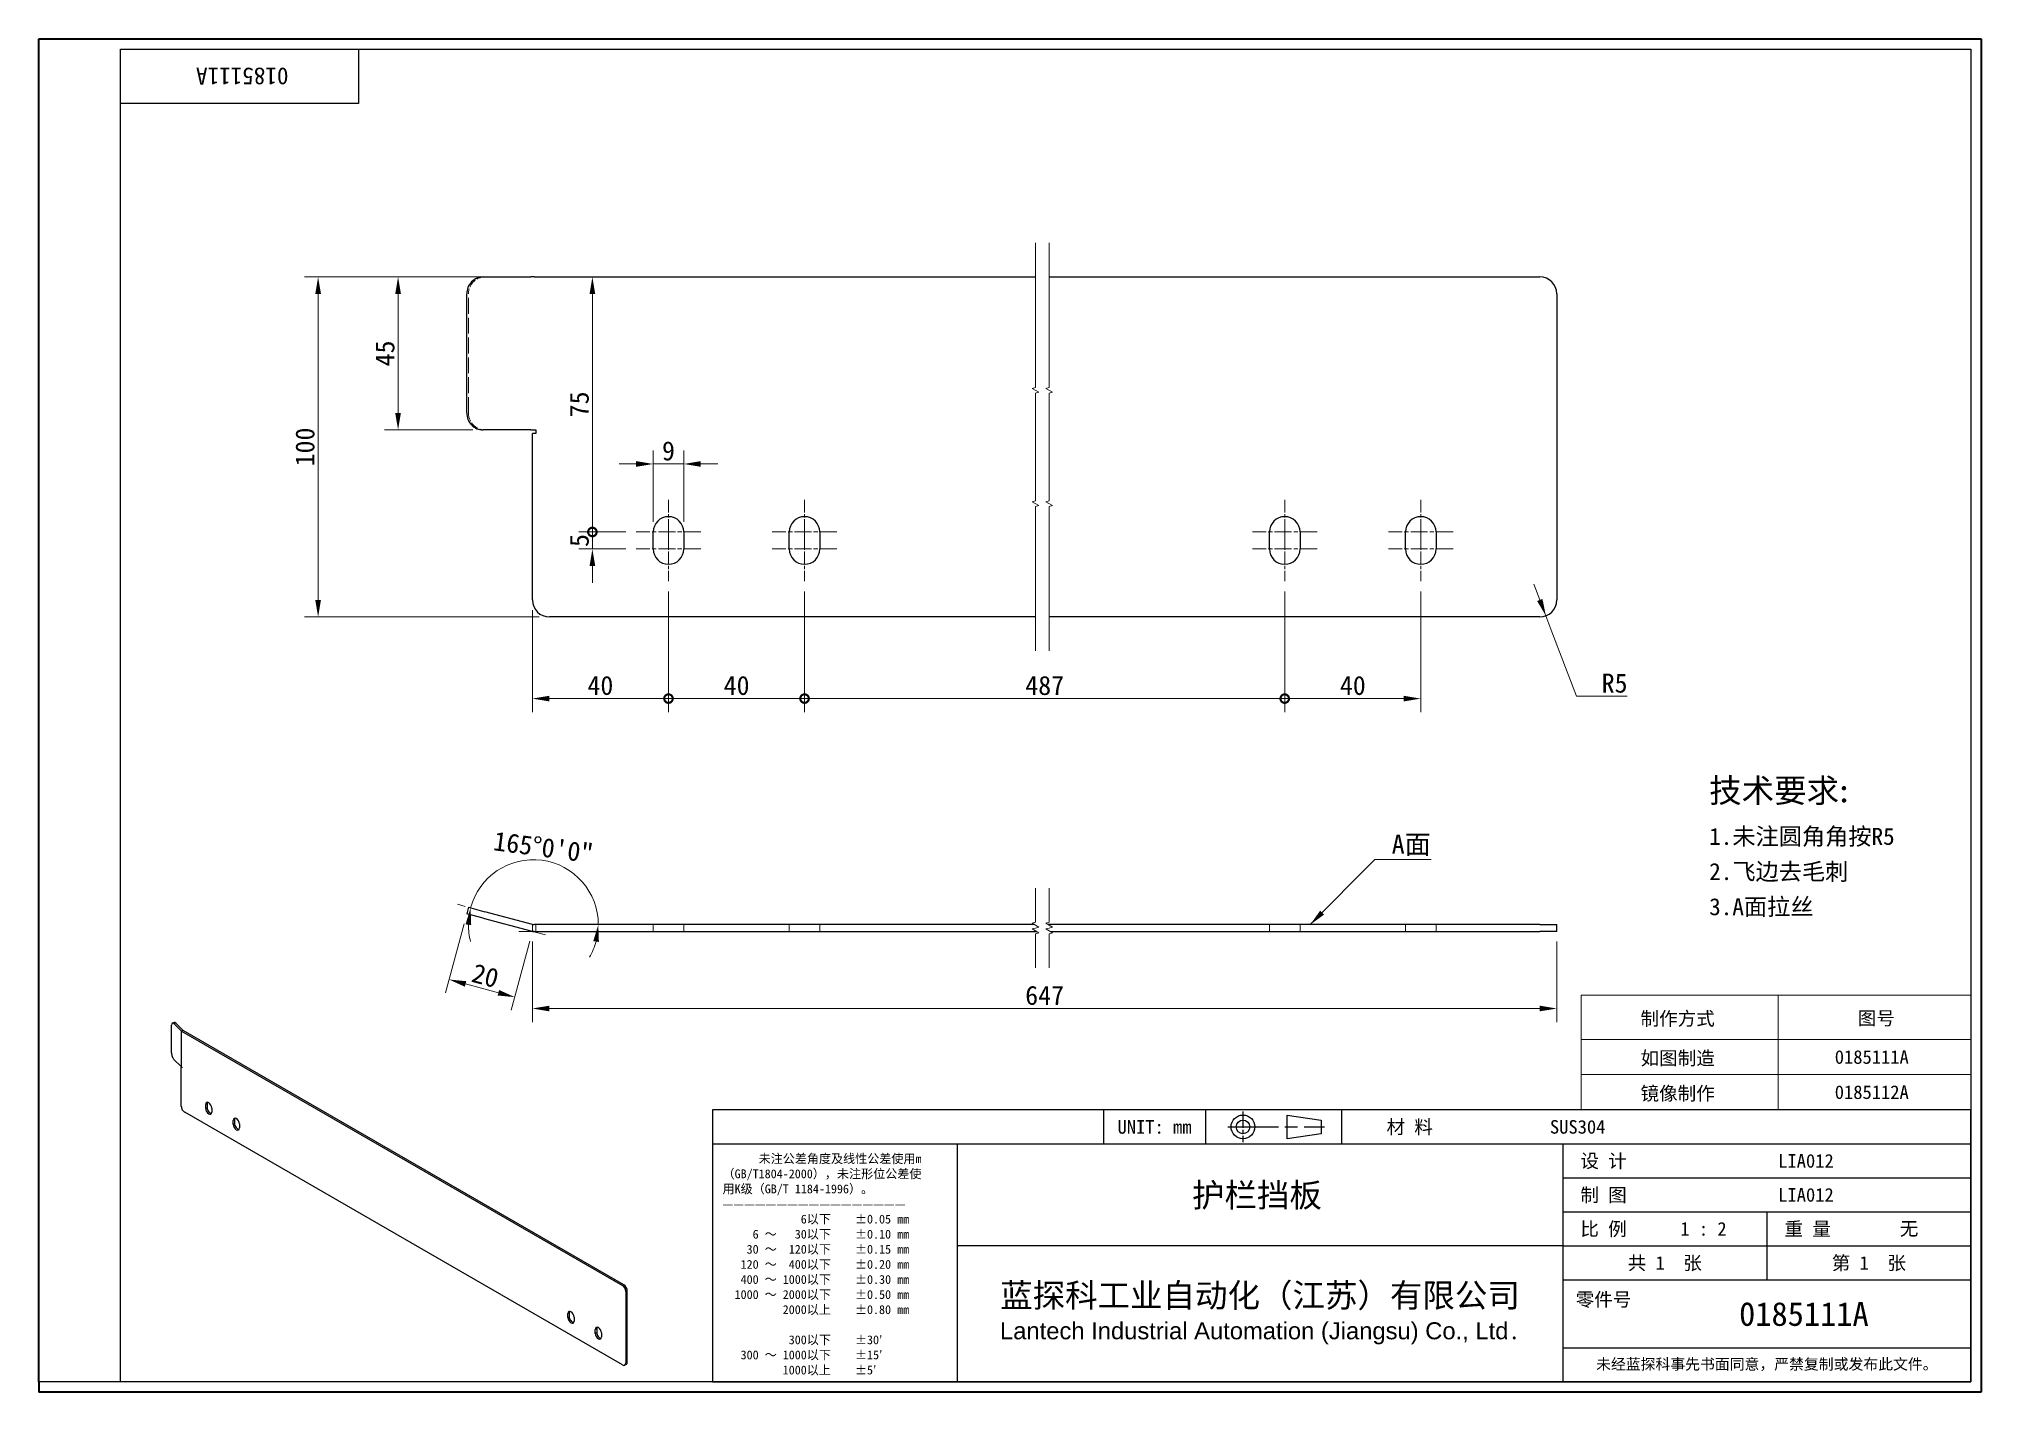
# Model space of a CAD drawing. Header units: millimetres. Extents: x 12 to 583, y 11 to 409.
import ezdxf
from ezdxf.enums import TextEntityAlignment as Align

# ---------------------------------------------------------------- set-up
doc = ezdxf.new("R2010")
doc.units = ezdxf.units.MM
doc.header["$LTSCALE"] = 2
doc.linetypes.add('CHAIN', pattern=[0.3543, 0.2362, -0.0295, 0.0591, -0.0295])
doc.linetypes.add('DASHED', pattern=[0.2067, 0.1654, -0.0413])
for name, color, linetype, lineweight in [('1', 7, 'Continuous', 18), ('可见 (ISO)', 7, 'Continuous', 25), ('可见窄的 (ISO)', 7, 'Continuous', 18), ('图框 (ISO)', 7, 'Continuous', 35), ('标题 (ISO)', 7, 'Continuous', 25)]:
    doc.layers.add(name, color=color, linetype=linetype, lineweight=lineweight)
for name, color, linetype, lineweight, true_color in [('中心标记 (ISO)', 1, 'CHAIN', 18, 0xff0000), ('尺寸 (ISO)', 7, 'Continuous', 18, 0x008000), ('折线 (ISO)', 7, 'Continuous', 18, 0x008000), ('符号 (ISO)', 7, 'Continuous', 18, 0x008000), ('隐藏 (ISO)', 5, 'DASHED', 18, 0x0000ff)]:
    doc.layers.add(name, color=color, linetype=linetype, lineweight=lineweight, true_color=true_color)
doc.styles.add('文本样式164', font='SimSun.ttf')
doc.styles.add('文本样式165', font='SimSun.ttf')
doc.styles.add('文本样式74', font='SimSun.ttf')
doc.styles.add('最新国标', font='simfang.ttf')
doc.styles.add('注释文本 (ISO)', font='simfang.ttf')
doc.dimstyles.new('默认 (GB)', dxfattribs={"dimscale": 2, "dimtxt": 2.8, "dimasz": 2.5, "dimexe": 2, "dimexo": 1.5, "dimgap": 0.5, "dimtad": 1, "dimtoh": 1, "dimdsep": 46, "dimtxsty": '最新国标', "dimcen": 0.09, "dimdle": 10, "dimclrd": 256, "dimclre": 256, "dimclrt": 256, "dimaunit": 1, "dimadec": 3, "dimazin": 2, "dimtfac": 0.535714, "dimtdec": 3, "dimtmove": 0, "dimatfit": 3, "dimfxl": 0, "dimtolj": 1, "dimlwd": -1, "dimlwe": -1, "dimarcsym": 0})
doc.dimstyles.new('默认 (GB)$7', dxfattribs={"dimscale": 2, "dimtxt": 2.8, "dimasz": 2.5, "dimexe": 2, "dimexo": 1.5, "dimgap": 0.5, "dimtad": 1, "dimtoh": 1, "dimdsep": 46, "dimtxsty": '最新国标', "dimcen": 0.09, "dimdle": 10, "dimclrd": 256, "dimclre": 256, "dimclrt": 256, "dimaunit": 1, "dimadec": 3, "dimazin": 2, "dimtfac": 0.535714, "dimtdec": 3, "dimtmove": 0, "dimatfit": 3, "dimfxl": 0, "dimtolj": 1, "dimlwd": -1, "dimlwe": -1, "dimarcsym": 0})

# ---------------------------------------------------------------- blocks, each defined once
blk = doc.blocks.new('图框 最新国标')
at = {"layer": '图框 (ISO)'}
for p, q in [((6, 7), (6, 204.5)), ((6, 204.5), (291.5, 204.5)), ((291.5, 204.5), (291.5, 5.5)), ((6, 7), (6, 5.5)), ((6, 7), (6, 5.5)), ((291.5, 5.5), (6, 5.5))]:
    blk.add_line(p, q, dxfattribs=at)
at = {"layer": '图框 (ISO)', "color": 7, "linetype": 'Continuous', "lineweight": 25}
for p, q in [((18, 203), (290, 203)), ((18, 7), (18, 203)), ((18, 203), (290, 203)), ((53, 203), (53, 195)), ((290, 203), (290, 7)), ((290, 203), (290, 7)), ((53, 195), (18, 195)), ((290, 7), (6, 7)), ((290, 7), (18, 7))]:
    blk.add_line(p, q, dxfattribs=at)
at = {"layer": '图框 (ISO)', "style": '文本样式74'}
blk.add_attdef('零件代号_001', (42.7, 200.25), '', height=2.5, rotation=180, dxfattribs=at)
blk = doc.blocks.new('标题栏 最新国标')
at = {"layer": '标题 (ISO)'}
for p, q in [((381.98, -183.84), (196.98, -183.84)), ((196.98, -183.84), (196.98, -223.84)), ((254.48, -183.84), (254.48, -188.84)), ((269.48, -183.84), (269.48, -188.84)), ((281.48, -188.09), (281.48, -184.59)), ((281.48, -184.59), (286.48, -185.34)), ((286.48, -185.34), (286.48, -187.34)), ((289.48, -183.84), (289.48, -188.84)), ((381.98, -223.84), (381.98, -183.84)), ((383.48, -183.84), (383.48, -225.34)), ((286.48, -187.34), (281.48, -188.09)), ((196.98, -188.84), (381.98, -188.84)), ((232.98, -188.84), (232.98, -223.84)), ((321.98, -188.84), (321.98, -223.84)), ((321.98, -193.84), (381.98, -193.84)), ((321.98, -198.84), (381.98, -198.84)), ((351.98, -198.84), (351.98, -208.84)), ((321.98, -203.84), (232.98, -203.84)), ((321.98, -203.84), (381.98, -203.84)), ((321.98, -208.84), (381.98, -208.84)), ((321.98, -218.84), (381.98, -218.84)), ((196.98, -223.84), (381.98, -223.84)), ((383.48, -225.34), (196.98, -225.34))]:
    blk.add_line(p, q, dxfattribs=at)
at = {"layer": '标题 (ISO)', "linetype": 'CHAIN', "ltscale": 5.000333}
blk.add_line((274.98, -184.09), (274.98, -188.59), dxfattribs=at)
at = {"layer": '标题 (ISO)', "linetype": 'CHAIN', "ltscale": 15.834605}
blk.add_line((272.73, -186.34), (286.98, -186.34), dxfattribs=at)
at = {"layer": '标题 (ISO)'}
for radius in [1.75, 1]:
    blk.add_circle((274.98, -186.34), radius, dxfattribs=at)
at = {"layer": '1', "style": '文本样式164'}
for s, p in [('UNIT: mm', (261.98, -186.34)), ('材 料', (299.48, -186.34)), ('设 计', (327.98, -191.34)), ('制 图', (327.98, -196.34)), ('比 例', (327.98, -201.34)), ('重 量', (357.98, -201.34)), ('共 1  张', (336.98, -206.34)), ('第 1  张', (366.98, -206.34))]:
    blk.add_text(s, height=2, dxfattribs=at).set_placement(p, align=Align.MIDDLE_CENTER)
at = {"layer": '标题 (ISO)', "style": '注释文本 (ISO)'}
for s, insert, char_height, attachment_point, line_spacing_factor in [('\\fSimSun|b0|i0;{\\H1.3000;      未注公差角度及线性公差使用m\\P}\\fSimSun|b0|i0;{\\H1.3000;（GB/T1804-2000），未注形位公差使\\P}\\fSimSun|b0|i0;{\\H1.3000;用K级（GB/T 1184-1996）。\\P}\\fSimSun|b0|i0;{\\H1.3000;—————————————————\\P}\\fSimSun|b0|i0;{\\H1.3000;             6以下    ±0.05 mm\\P}\\fSimSun|b0|i0;{\\H1.3000;     6 ～   30以下    ±0.10 mm\\P}\\fSimSun|b0|i0;{\\H1.3000;    30 ～  120以下    ±0.15 mm\\P}\\fSimSun|b0|i0;{\\H1.3000;   120 ～  400以下    ±0.20 mm\\P}\\fSimSun|b0|i0;{\\H1.3000;   400 ～ 1000以下    ±0.30 mm\\P}\\fSimSun|b0|i0;{\\H1.3000;  1000 ～ 2000以下    ±0.50 mm\\P}\\fSimSun|b0|i0;{\\H1.3000;          2000以上    ±0.80 mm\\P}\\fSimSun|b0|i0;{\\H1.3000;\\P}\\fSimSun|b0|i0;{\\H1.3000;           300以下    ±30′\\P}\\fSimSun|b0|i0;{\\H1.3000;   300 ～ 1000以下    ±15′\\P}\\fSimSun|b0|i0;{\\H1.3000;          1000以上    ±5′}', (198.48, -206.63), 1.3, 4, 1.023913), ('{\\fMicrosoft YaHei|b0|i0|c134|p34;\\H1.75x;蓝探科工业自动化（江苏）有限公司\\P\\fArial|b0|i0|c0|p34;\\H0.71429x;Lantech Industrial Automation (Jiangsu) Co., Ltd\\fFangSong|b0|i0|c134|p49;.\\H1.15195x; }', (277.48, -213.84), 2, 5, 0.978695)]:
    blk.add_mtext(s, dxfattribs=dict(at, insert=insert, char_height=char_height, attachment_point=attachment_point, line_spacing_factor=line_spacing_factor))
at = {"layer": '标题 (ISO)', "attachment_point": 5, "style": '注释文本 (ISO)'}
for s, insert, char_height in [('\\fFangSong|b0|i0;零件号', (327.98, -211.84), 2), ('\\fSimSun|b0|i0;{\\H1.6000;未经蓝探科事先书面同意，严禁复制或发布此文件。}', (351.98, -221.34), 1.6)]:
    blk.add_mtext(s, dxfattribs=dict(at, insert=insert, char_height=char_height))
at = {"layer": '标题 (ISO)'}
for tag, p, height, style in [('材料_001', (320.09, -187.33), 2, '注释文本 (ISO)'), ('设计人_001', (353.65, -192.33), 2, '注释文本 (ISO)'), ('库存编号_001', (267.48, -198.12), 3.5, '文本样式165'), ('设计人_001', (353.65, -197.33), 2, '注释文本 (ISO)'), ('视图比例_001', (339.26, -202.33), 2, '注释文本 (ISO)'), ('质量\\P3;_001', (371.53, -202.3), 2, '注释文本 (ISO)'), ('零件代号_001', (347.9, -215.59), 3.5, '文本样式165')]:
    blk.add_attdef(tag, p, '', height=height, dxfattribs=dict(at, style=style))
blk = doc.blocks.new('_DotSmall')
at = {"color": 0, "linetype": 'ByBlock', "const_width": 0.5}
blk.add_lwpolyline([(-0.0625, 0, 1), (0.0625, 0, 1)], format="xyb", close=True, dxfattribs=at)
blk = doc.blocks.new('*D5')
at = {"layer": 'Defpoints', "color": 0, "transparency": 16777216}
for p in [(197.1, 249.47), (157.1, 243.97), (197.1, 214.97)]:
    blk.add_point(p, dxfattribs=at)
at = {"layer": '尺寸 (ISO)', "color": 116, "true_color": 0x00803f, "transparency": 16777216}
for p, q in [((197.1, 246.47), (197.1, 210.97)), ((157.1, 240.97), (157.1, 210.97)), ((162.1, 214.97), (197.1, 214.97))]:
    blk.add_line(p, q, dxfattribs=at)
blk.add_solid([(162.1, 215.8), (162.1, 214.14), (157.1, 214.97)], dxfattribs=at)
at = {"layer": '尺寸 (ISO)', "color": 116, "true_color": 0x00803f, "transparency": 16777216, "xscale": 5, "yscale": 5, "zscale": 5}
blk.add_blockref('_DotSmall', (197.1, 214.97), dxfattribs=at)
at = {"layer": '尺寸 (ISO)', "transparency": 16777216, "insert": (177.08, 218.8), "char_height": 5.6, "attachment_point": 5, "style": '最新国标'}
blk.add_mtext('\\A1;40', dxfattribs=at)
blk = doc.blocks.new('*D7')
at = {"layer": 'Defpoints', "color": 0, "transparency": 16777216}
for p in [(197.1, 249.47), (237.1, 249.47), (237.1, 214.97)]:
    blk.add_point(p, dxfattribs=at)
at = {"layer": '尺寸 (ISO)', "color": 116, "true_color": 0x00803f, "transparency": 16777216}
for p, q in [((197.1, 246.47), (197.1, 210.97)), ((237.1, 246.47), (237.1, 210.97)), ((197.1, 214.97), (237.1, 214.97))]:
    blk.add_line(p, q, dxfattribs=at)
at = {"layer": '尺寸 (ISO)', "color": 116, "true_color": 0x00803f, "transparency": 16777216, "xscale": 5, "yscale": 5, "zscale": 5, "rotation": 180}
blk.add_blockref('_DotSmall', (197.1, 214.97), dxfattribs=at)
at = {"layer": '尺寸 (ISO)', "color": 116, "true_color": 0x00803f, "transparency": 16777216, "xscale": 5, "yscale": 5, "zscale": 5}
blk.add_blockref('_DotSmall', (237.1, 214.97), dxfattribs=at)
at = {"layer": '尺寸 (ISO)', "transparency": 16777216, "insert": (217.12, 218.8), "char_height": 5.6, "attachment_point": 5, "style": '最新国标'}
blk.add_mtext('\\A1;40', dxfattribs=at)
blk = doc.blocks.new('*D8')
at = {"layer": 'Defpoints', "color": 0, "transparency": 16777216}
for p in [(237.1, 249.47), (378.26, 249.47), (378.26, 214.97)]:
    blk.add_point(p, dxfattribs=at)
at = {"layer": '尺寸 (ISO)', "color": 116, "true_color": 0x00803f, "transparency": 16777216}
for p, q in [((237.1, 246.47), (237.1, 210.97)), ((378.26, 246.47), (378.26, 210.97)), ((237.1, 214.97), (378.26, 214.97))]:
    blk.add_line(p, q, dxfattribs=at)
at = {"layer": '尺寸 (ISO)', "color": 116, "true_color": 0x00803f, "transparency": 16777216, "xscale": 5, "yscale": 5, "zscale": 5, "rotation": 180}
blk.add_blockref('_DotSmall', (237.1, 214.97), dxfattribs=at)
at = {"layer": '尺寸 (ISO)', "color": 116, "true_color": 0x00803f, "transparency": 16777216, "xscale": 5, "yscale": 5, "zscale": 5}
blk.add_blockref('_DotSmall', (378.26, 214.97), dxfattribs=at)
at = {"layer": '尺寸 (ISO)', "transparency": 16777216, "insert": (307.7, 218.8), "char_height": 5.6, "attachment_point": 5, "style": '最新国标'}
blk.add_mtext('\\A1;487', dxfattribs=at)
blk = doc.blocks.new('*D9')
at = {"layer": 'Defpoints', "color": 0, "transparency": 16777216}
for p in [(378.26, 249.47), (418.26, 249.47), (418.26, 214.97)]:
    blk.add_point(p, dxfattribs=at)
at = {"layer": '尺寸 (ISO)', "color": 116, "true_color": 0x00803f, "transparency": 16777216}
for p, q in [((378.26, 246.47), (378.26, 210.97)), ((418.26, 246.47), (418.26, 210.97)), ((378.26, 214.97), (413.26, 214.97))]:
    blk.add_line(p, q, dxfattribs=at)
blk.add_solid([(413.26, 215.8), (413.26, 214.14), (418.26, 214.97)], dxfattribs=at)
at = {"layer": '尺寸 (ISO)', "color": 116, "true_color": 0x00803f, "transparency": 16777216, "xscale": 5, "yscale": 5, "zscale": 5, "rotation": 180}
blk.add_blockref('_DotSmall', (378.26, 214.97), dxfattribs=at)
at = {"layer": '尺寸 (ISO)', "transparency": 16777216, "insert": (398.28, 218.8), "char_height": 5.6, "attachment_point": 5, "style": '最新国标'}
blk.add_mtext('\\A1;40', dxfattribs=at)
blk = doc.blocks.new('*D10')
at = {"layer": 'Defpoints', "color": 0, "transparency": 16777216}
for p in [(142.62, 338.97), (117.61, 293.97), (142.62, 293.97)]:
    blk.add_point(p, dxfattribs=at)
at = {"layer": '尺寸 (ISO)', "color": 116, "true_color": 0x00803f, "transparency": 16777216}
for p, q in [((139.62, 338.97), (113.61, 338.97)), ((117.61, 333.97), (117.61, 298.97)), ((139.62, 293.97), (113.61, 293.97))]:
    blk.add_line(p, q, dxfattribs=at)
for points in [[(116.77, 333.97), (118.44, 333.97), (117.61, 338.97)], [(116.77, 298.97), (118.44, 298.97), (117.61, 293.97)]]:
    blk.add_solid(points, dxfattribs=at)
at = {"layer": '尺寸 (ISO)', "transparency": 16777216, "insert": (113.77, 316.47), "char_height": 5.6, "attachment_point": 5, "rotation": 90, "style": '最新国标'}
blk.add_mtext('\\A1;45', dxfattribs=at)
blk = doc.blocks.new('*D11')
at = {"layer": 'Defpoints', "color": 0, "transparency": 16777216}
for p in [(157.63, 338.97), (94.1, 238.97), (162.1, 238.97)]:
    blk.add_point(p, dxfattribs=at)
at = {"layer": '尺寸 (ISO)', "color": 116, "true_color": 0x00803f, "transparency": 16777216}
for p, q in [((154.63, 338.97), (90.1, 338.97)), ((94.1, 333.97), (94.1, 243.97)), ((159.1, 238.97), (90.1, 238.97))]:
    blk.add_line(p, q, dxfattribs=at)
for points in [[(93.27, 333.97), (94.94, 333.97), (94.1, 338.97)], [(93.27, 243.97), (94.94, 243.97), (94.1, 238.97)]]:
    blk.add_solid(points, dxfattribs=at)
at = {"layer": '尺寸 (ISO)', "transparency": 16777216, "insert": (90.27, 288.97), "char_height": 5.6, "attachment_point": 5, "rotation": 90, "style": '最新国标'}
blk.add_mtext('\\A1;100', dxfattribs=at)
blk = doc.blocks.new('*D12')
at = {"layer": 'Defpoints', "color": 0, "transparency": 16777216}
for p in [(168.32, 164.13), (140.24, 153.08), (157.37, 148.49), (176.47, 148.49)]:
    blk.add_point(p, dxfattribs=at)
at = {"layer": '尺寸 (ISO)', "color": 116, "true_color": 0x00803f, "transparency": 16777216}
blk.add_line((137.34, 153.86), (135.06, 154.47), dxfattribs=at)
for start, end in [(0, 165), (180.0432, 195.0863), (329.9137, 344.9568)]:
    blk.add_arc((157.37, 148.49), 19.1, start, end, dxfattribs=at)
for points in [[(137.44, 148.58), (139.1, 148.37), (138.92, 153.43)], [(174.99, 143.64), (176.64, 143.42), (176.47, 148.49)]]:
    blk.add_solid(points, dxfattribs=at)
at = {"layer": '尺寸 (ISO)', "transparency": 16777216, "insert": (160.36, 171.22), "char_height": 5.6, "attachment_point": 5, "rotation": 352.5, "style": '最新国标'}
blk.add_mtext('\\A1;165°0\'0"', dxfattribs=at)
blk = doc.blocks.new('*D13')
at = {"layer": 'Defpoints', "color": 0, "transparency": 16777216}
for p in [(137.79, 151.66), (157.1, 146.49), (132.61, 132.35)]:
    blk.add_point(p, dxfattribs=at)
at = {"layer": '尺寸 (ISO)', "color": 116, "true_color": 0x00803f, "transparency": 16777216}
for p, q in [((137.01, 148.77), (131.57, 128.48)), ((156.33, 143.59), (150.89, 123.31)), ((147.1, 128.46), (137.44, 131.05))]:
    blk.add_line(p, q, dxfattribs=at)
for points in [[(137.66, 131.86), (137.22, 130.25), (132.61, 132.35)], [(147.31, 129.27), (146.88, 127.66), (151.93, 127.17)]]:
    blk.add_solid(points, dxfattribs=at)
at = {"layer": '尺寸 (ISO)', "transparency": 16777216, "insert": (143.26, 133.46), "char_height": 5.6, "attachment_point": 5, "rotation": 345, "style": '最新国标'}
blk.add_mtext('\\A1;20', dxfattribs=at)
blk = doc.blocks.new('*D14')
at = {"layer": 'Defpoints', "color": 0, "transparency": 16777216}
for p in [(157.1, 146.49), (458.26, 146.49), (458.26, 123.83)]:
    blk.add_point(p, dxfattribs=at)
at = {"layer": '尺寸 (ISO)', "color": 116, "true_color": 0x00803f, "transparency": 16777216}
for p, q in [((157.1, 143.49), (157.1, 119.83)), ((458.26, 143.49), (458.26, 119.83)), ((162.1, 123.83), (453.26, 123.83))]:
    blk.add_line(p, q, dxfattribs=at)
for points in [[(162.1, 124.66), (162.1, 123), (157.1, 123.83)], [(453.26, 124.66), (453.26, 123), (458.26, 123.83)]]:
    blk.add_solid(points, dxfattribs=at)
at = {"layer": '尺寸 (ISO)', "transparency": 16777216, "insert": (307.68, 127.66), "char_height": 5.6, "attachment_point": 5, "style": '最新国标'}
blk.add_mtext('\\A1;647', dxfattribs=at)
blk = doc.blocks.new('*D15')
at = {"layer": 'Defpoints', "color": 0, "transparency": 16777216}
for p in [(174.73, 263.97), (187.6, 263.97), (187.6, 258.97)]:
    blk.add_point(p, dxfattribs=at)
at = {"layer": '尺寸 (ISO)', "color": 116, "true_color": 0x00803f, "transparency": 16777216}
for p, q in [((174.73, 263.97), (174.73, 268.97)), ((184.6, 263.97), (170.73, 263.97)), ((174.73, 258.97), (174.73, 263.97)), ((184.6, 258.97), (170.73, 258.97)), ((174.73, 253.97), (174.73, 248.97))]:
    blk.add_line(p, q, dxfattribs=at)
blk.add_solid([(173.9, 253.97), (175.57, 253.97), (174.73, 258.97)], dxfattribs=at)
at = {"layer": '尺寸 (ISO)', "color": 116, "true_color": 0x00803f, "transparency": 16777216, "xscale": 5, "yscale": 5, "zscale": 5, "rotation": 270}
blk.add_blockref('_DotSmall', (174.73, 263.97), dxfattribs=at)
at = {"layer": '尺寸 (ISO)', "transparency": 16777216, "insert": (170.9, 261.47), "char_height": 5.6, "attachment_point": 5, "rotation": 90, "style": '最新国标'}
blk.add_mtext('\\A1;5', dxfattribs=at)
blk = doc.blocks.new('*D16')
at = {"layer": 'Defpoints', "color": 0, "transparency": 16777216}
for p in [(157.63, 338.97), (174.73, 338.97), (187.6, 263.97)]:
    blk.add_point(p, dxfattribs=at)
at = {"layer": '尺寸 (ISO)', "color": 116, "true_color": 0x00803f, "transparency": 16777216}
for p, q in [((174.73, 263.97), (174.73, 333.97)), ((184.6, 263.97), (170.73, 263.97))]:
    blk.add_line(p, q, dxfattribs=at)
blk.add_solid([(173.9, 333.97), (175.57, 333.97), (174.73, 338.97)], dxfattribs=at)
at = {"layer": '尺寸 (ISO)', "color": 116, "true_color": 0x00803f, "transparency": 16777216, "xscale": 5, "yscale": 5, "zscale": 5, "rotation": 270}
blk.add_blockref('_DotSmall', (174.73, 263.97), dxfattribs=at)
at = {"layer": '尺寸 (ISO)', "transparency": 16777216, "insert": (170.9, 301.49), "char_height": 5.6, "attachment_point": 5, "rotation": 90, "style": '最新国标'}
blk.add_mtext('\\A1;75', dxfattribs=at)
blk = doc.blocks.new('*D17')
at = {"layer": 'Defpoints', "color": 0, "transparency": 16777216}
for p in [(201.6, 283.97), (192.6, 263.97), (201.6, 263.97)]:
    blk.add_point(p, dxfattribs=at)
at = {"layer": '尺寸 (ISO)', "color": 116, "true_color": 0x00803f, "transparency": 16777216}
for p, q in [((192.6, 266.97), (192.6, 287.97)), ((201.6, 266.97), (201.6, 287.97)), ((187.6, 283.97), (182.6, 283.97)), ((192.6, 283.97), (201.6, 283.97)), ((206.6, 283.97), (211.6, 283.97))]:
    blk.add_line(p, q, dxfattribs=at)
for points in [[(187.6, 284.8), (187.6, 283.14), (192.6, 283.97)], [(206.6, 284.8), (206.6, 283.14), (201.6, 283.97)]]:
    blk.add_solid(points, dxfattribs=at)
at = {"layer": '尺寸 (ISO)', "transparency": 16777216, "insert": (197.1, 287.8), "char_height": 5.6, "attachment_point": 5, "style": '最新国标'}
blk.add_mtext('\\A1;9', dxfattribs=at)
blk = doc.blocks.new('*D18')
at = {"layer": 'Defpoints', "color": 0, "transparency": 16777216}
for p in [(453.26, 243.97), (455.04, 239.3)]:
    blk.add_point(p, dxfattribs=at)
at = {"layer": '尺寸 (ISO)', "color": 116, "true_color": 0x00803f, "transparency": 16777216}
for p, q in [((453.26, 243.97), (451.48, 248.64)), ((453.26, 243.97), (455.04, 239.3)), ((455.04, 239.3), (456.82, 234.63)), ((464.05, 215.65), (456.82, 234.63)), ((478.95, 215.65), (464.05, 215.65))]:
    blk.add_line(p, q, dxfattribs=at)
blk.add_solid([(454.03, 244.27), (452.48, 243.67), (455.04, 239.3)], dxfattribs=at)
at = {"layer": '尺寸 (ISO)', "transparency": 16777216, "insert": (475.24, 219.48), "char_height": 5.6, "attachment_point": 5, "style": '最新国标'}
blk.add_mtext('\\A1;R5', dxfattribs=at)
blk = doc.blocks.new('表格1')
at = {"layer": '符号 (ISO)'}
for p, q in [((232.72, 63.89), (290, 63.89)), ((232.72, 63.89), (232.72, 57.35)), ((261.65, 63.89), (261.65, 57.35)), ((290, 63.89), (290, 57.35)), ((232.72, 57.35), (290, 57.35)), ((232.72, 57.35), (232.72, 47)), ((261.65, 57.35), (261.65, 47)), ((290, 57.35), (290, 47)), ((232.72, 52.23), (290, 52.23)), ((232.72, 47), (290, 47))]:
    blk.add_line(p, q, dxfattribs=at)
at = {"layer": '符号 (ISO)', "char_height": 2, "attachment_point": 7, "style": '注释文本 (ISO)'}
for s, insert in [('制作方式', (241.43, 59.21)), ('图号', (273.37, 59.27)), ('如图制造', (241.44, 53.39)), ('0185111A', (269.98, 53.75)), ('镜像制作', (241.43, 48.2)), ('0185112A', (269.98, 48.58))]:
    blk.add_mtext(s, dxfattribs=dict(at, insert=insert))

msp = doc.modelspace()

# ---------------------------------------------------------------- linework, layer by layer
at = {"layer": '中心标记 (ISO)', "ltscale": 8.056153}
for p, q in [((197.1049, 273.471), (197.1049, 258.971)), ((237.1049, 273.471), (237.1049, 258.971)), ((378.2558, 273.471), (378.2558, 258.971)), ((418.2558, 273.471), (418.2558, 258.971)), ((197.1049, 263.971), (197.1049, 249.471)), ((237.1049, 263.971), (237.1049, 249.471)), ((378.2558, 263.971), (378.2558, 249.471)), ((418.2558, 263.971), (418.2558, 249.471))]:
    msp.add_line(p, q, dxfattribs=at)
at = {"layer": '中心标记 (ISO)', "ltscale": 10.556371}
for p, q in [((206.6049, 263.971), (187.6049, 263.971)), ((246.6049, 263.971), (227.6049, 263.971)), ((387.7558, 263.971), (368.7558, 263.971)), ((427.7558, 263.971), (408.7558, 263.971)), ((206.6049, 258.971), (187.6049, 258.971)), ((246.6049, 258.971), (227.6049, 258.971)), ((387.7558, 258.971), (368.7558, 258.971)), ((427.7558, 258.971), (408.7558, 258.971))]:
    msp.add_line(p, q, dxfattribs=at)
at = {"layer": '可见 (ISO)'}
for p, q in [((142.616, 338.971), (156.5963, 338.971)), ((157.6315, 338.971), (156.5963, 338.971)), ((157.6315, 338.971), (304.9958, 338.971)), ((308.9958, 338.971), (453.2558, 338.971)), ((137.7864, 298.971), (137.7864, 333.971)), ((458.2558, 333.971), (458.2558, 243.971)), ((156.5963, 293.971), (142.616, 293.971)), ((156.5963, 293.971), (157.6315, 293.971)), ((157.1049, 243.971), (157.1049, 292.971)), ((158.1049, 292.971), (157.1049, 292.971)), ((157.6315, 293.971), (158.1049, 293.971)), ((158.1049, 293.971), (158.1049, 292.971)), ((192.6049, 258.971), (192.6049, 263.971)), ((201.6049, 263.971), (201.6049, 258.971)), ((232.6049, 258.971), (232.6049, 263.971)), ((241.6049, 263.971), (241.6049, 258.971)), ((373.7558, 258.971), (373.7558, 263.971)), ((382.7558, 263.971), (382.7558, 258.971)), ((413.7558, 258.971), (413.7558, 263.971)), ((422.7558, 263.971), (422.7558, 258.971)), ((304.9958, 238.971), (162.1049, 238.971)), ((453.2558, 238.971), (308.9958, 238.971)), ((138.304, 153.5966), (137.7864, 151.6647)), ((142.616, 150.3706), (137.7864, 151.6647)), ((138.304, 153.5966), (143.1337, 152.3025)), ((142.616, 150.3706), (156.5963, 146.6246)), ((157.1139, 148.5565), (143.1337, 152.3025)), ((304.7279, 148.4883), (157.6315, 148.4883)), ((453.2558, 148.4883), (308.7279, 148.4883)), ((453.2558, 148.4883), (458.2558, 148.4883)), ((458.2558, 146.4883), (458.2558, 148.4883)), ((157.1049, 146.4883), (157.1049, 146.5232)), ((157.6315, 146.4883), (157.1049, 146.4883)), ((157.6315, 146.4883), (305.2638, 146.4883)), ((309.2638, 146.4883), (453.2558, 146.4883)), ((458.2558, 146.4883), (453.2558, 146.4883)), ((51.0155, 110.7551), (51.0155, 118.92)), ((51.7729, 119.726), (51.2781, 119.561)), ((51.7298, 119.3722), (53.7975, 117.3045)), ((54.2923, 117.4695), (52.2247, 119.5371)), ((53.9791, 117.1679), (183.5763, 42.3449)), ((183.9803, 42.5782), (54.3831, 117.4012)), ((53.7975, 106.8067), (51.7298, 108.8744)), ((53.8727, 106.4982), (54.0747, 106.6149)), ((53.8727, 95.0673), (53.8727, 106.4982)), ((54.0747, 106.3816), (53.8727, 106.4982)), ((53.9791, 106.6701), (54.0747, 106.6149)), ((54.0747, 106.6149), (54.0747, 106.3816)), ((183.5763, 19.0164), (54.8828, 93.3176)), ((61.0448, 94.4257), (61.0448, 95.5921)), ((61.4488, 95.8254), (61.4488, 94.659)), ((62.863, 94.5424), (62.863, 93.3759)), ((69.126, 89.76), (69.126, 90.9265)), ((69.5301, 91.1597), (69.5301, 89.9933)), ((70.9443, 89.8767), (70.9443, 88.7102)), ((184.5864, 40.5953), (184.5864, 19.5996)), ((184.9905, 19.8329), (184.9905, 40.8286)), ((167.9189, 34.3549), (167.9189, 33.1885)), ((167.5148, 32.9552), (167.5148, 34.1216)), ((169.3331, 33.0718), (169.3331, 31.9054)), ((175.5961, 28.2895), (175.5961, 29.4559)), ((176.0001, 29.6892), (176.0001, 28.5228)), ((177.4143, 28.4061), (177.4143, 27.2397)), ((184.6946, 19.179), (184.2906, 18.9457))]:
    msp.add_line(p, q, dxfattribs=at)
for centre, radius, start, end in [((453.2558, 333.971), 5, 0, 90), ((197.1049, 263.971), 4.5, 0, 180), ((237.1049, 263.971), 4.5, 0, 180), ((378.2558, 263.971), 4.5, 0, 180), ((418.2558, 263.971), 4.5, 0, 180), ((197.1049, 258.971), 4.5, 180, 0), ((237.1049, 258.971), 4.5, 180, 0), ((378.2558, 258.971), 4.5, 180, 0), ((418.2558, 258.971), 4.5, 180, 0), ((162.1049, 243.971), 5, 180, 270), ((453.2558, 243.971), 5, 270, 0), ((157.6315, 150.4883), 2, 255, 270), ((157.6315, 150.4883), 4, 255, 270)]:
    msp.add_arc(centre, radius, start, end, dxfattribs=at)
for centre, major_axis, ratio, start_param, end_param in [((142.616, 333.971), (0, 5), 0.96592583, 0, 1.57079633), ((142.616, 298.971), (0, -5), 0.96592583, 4.71238898, 6.28318531), ((51.7298, 118.2057), (-0.4518, 1.3553), 0.40824829, 5.5984661, 7.16926243), ((52.2247, 118.3707), (-0.4518, 1.3553), 0.40824829, 5.5984661, 6.28318531), ((54.7872, 117.6345), (1.1429, 0), 0.57735027, 3.66519143, 3.92699082), ((54.7872, 117.6345), (-0.5714, 0), 0.57735027, 0.52359878, 0.78539816), ((51.7298, 110.0408), (-0.4518, 1.3553), 0.40824829, 0.88607712, 2.45687345), ((54.7872, 107.1366), (-1.1429, 0), 0.57735027, 0.52359878, 0.78539816), ((54.8828, 94.484), (-0.7143, 1.2372), 0.57735027, 0.78539816, 2.35619449), ((61.9539, 95.0673), (-0.6429, 1.1135), 0.57735027, 3.92699082, 7.06858347), ((61.9539, 93.9008), (0.6429, -1.1135), 0.57735027, 3.92699082, 7.06858347), ((62.358, 95.3005), (-0.6429, 1.1135), 0.57735027, 0.31968726, 0.78539816), ((62.358, 94.1341), (0.6429, -1.1135), 0.57735027, 3.92699082, 5.96349805), ((70.0351, 90.4016), (-0.6429, 1.1135), 0.57735027, 3.92699082, 7.06858347), ((70.4392, 90.6348), (-0.6429, 1.1135), 0.57735027, 0.31968726, 0.78539816), ((70.0351, 89.2351), (0.6429, -1.1135), 0.57735027, 3.92699082, 7.06858347), ((70.4392, 89.4684), (0.6429, -1.1135), 0.57735027, 3.92699082, 5.96349805), ((183.5763, 41.1785), (0.7143, -1.2372), 0.57735027, 0.78539816, 2.35619449), ((183.9803, 41.4118), (-0.7143, 1.2372), 0.57735027, 3.92699082, 5.49778714), ((168.424, 33.5967), (-0.6429, 1.1135), 0.57735027, 3.92699082, 7.06858347), ((168.828, 33.83), (-0.6429, 1.1135), 0.57735027, 0.31968726, 0.78539816), ((168.424, 32.4303), (0.6429, -1.1135), 0.57735027, 3.92699082, 7.06858347), ((168.828, 32.6636), (0.6429, -1.1135), 0.57735027, 3.92699082, 5.96349805), ((176.5052, 28.931), (-0.6429, 1.1135), 0.57735027, 3.92699082, 7.06858347), ((176.9093, 29.1643), (-0.6429, 1.1135), 0.57735027, 0.31968726, 0.78539816), ((176.5052, 27.7646), (0.6429, -1.1135), 0.57735027, 3.92699082, 7.06858347), ((176.9093, 27.9979), (0.6429, -1.1135), 0.57735027, 3.92699082, 5.96349805), ((183.5763, 20.1829), (0.7143, -1.2372), 0.57735027, 5.49778714, 7.06858347), ((183.9803, 20.4161), (0.7143, -1.2372), 0.57735027, 0, 0.78539816)]:
    msp.add_ellipse(centre, major_axis=major_axis, ratio=ratio, start_param=start_param, end_param=end_param, dxfattribs=at)
at = {"layer": '可见窄的 (ISO)'}
for p, q in [((51.7298, 119.3722), (52.2247, 119.5371)), ((53.7975, 117.3045), (54.2923, 117.4695)), ((53.7975, 106.8067), (53.7975, 117.3045)), ((54.3831, 117.4012), (53.9791, 117.1679)), ((53.9791, 117.1679), (53.9791, 106.6701)), ((61.0448, 95.5921), (61.4488, 95.8254)), ((61.0448, 94.4257), (61.4488, 94.659)), ((69.126, 90.9265), (69.5301, 91.1597)), ((69.126, 89.76), (69.5301, 89.9933)), ((183.9803, 42.5782), (183.5763, 42.3449)), ((184.5864, 40.5953), (184.9905, 40.8286)), ((167.5148, 34.1216), (167.9189, 34.3549)), ((167.5148, 32.9552), (167.9189, 33.1885)), ((175.5961, 29.4559), (176.0001, 29.6892)), ((175.5961, 28.2895), (176.0001, 28.5228)), ((184.9905, 19.8329), (184.5864, 19.5996))]:
    msp.add_line(p, q, dxfattribs=at)
at = {"layer": '尺寸 (ISO)'}
for q in [(153.1049, 146.4883), (153.1049, 146.4883), (160.9686, 145.4531), (160.9686, 145.4531)]:
    msp.add_line((157.1049, 146.4883), q, dxfattribs=at)
at = {"layer": '折线 (ISO)', "flags": 128}
for points in [[(304.9958, 228.971), (304.9958, 271.459), (305.9958, 271.727), (303.9958, 272.8817), (304.9958, 273.1496), (304.9958, 304.7924), (305.9958, 305.0603), (303.9958, 306.215), (304.9958, 306.483), (304.9958, 348.971)], [(308.9958, 228.971), (308.9958, 271.459), (309.9958, 271.727), (307.9958, 272.8817), (308.9958, 273.1496), (308.9958, 304.7924), (309.9958, 305.0603), (307.9958, 306.215), (308.9958, 306.483), (308.9958, 348.971)], [(304.9958, 135.7977), (304.9958, 145.7977), (305.9958, 146.0657), (303.9958, 147.2204), (304.9958, 147.4883), (304.9958, 147.4883), (305.9958, 147.7563), (303.9958, 148.911), (304.9958, 149.1789), (304.9958, 159.1789)], [(308.9958, 135.7977), (308.9958, 145.7977), (309.9958, 146.0657), (307.9958, 147.2204), (308.9958, 147.4883), (308.9958, 147.4883), (309.9958, 147.7563), (307.9958, 148.911), (308.9958, 149.1789), (308.9958, 159.1789)]]:
    msp.add_lwpolyline(points, dxfattribs=at)
at = {"layer": '隐藏 (ISO)', "ltscale": 14.110627}
msp.add_line((138.304, 298.971), (138.304, 333.971), dxfattribs=at)
at = {"layer": '隐藏 (ISO)', "ltscale": 1.871439}
msp.add_line((157.1049, 146.5232), (157.1049, 148.4883), dxfattribs=at)
at = {"layer": '隐藏 (ISO)', "ltscale": 0.501416}
msp.add_line((157.1049, 148.4883), (157.6315, 148.4883), dxfattribs=at)
at = {"layer": '隐藏 (ISO)', "ltscale": 1.904597}
for p, q in [((158.1049, 146.4883), (158.1049, 148.4883)), ((192.6049, 146.4883), (192.6049, 148.4883)), ((201.6049, 146.4883), (201.6049, 148.4883)), ((232.6049, 146.4883), (232.6049, 148.4883)), ((241.6049, 146.4883), (241.6049, 148.4883)), ((373.7558, 146.4883), (373.7558, 148.4883)), ((382.7558, 146.4883), (382.7558, 148.4883)), ((413.7558, 146.4883), (413.7558, 148.4883)), ((422.7558, 146.4883), (422.7558, 148.4883))]:
    msp.add_line(p, q, dxfattribs=at)
at = {"layer": '隐藏 (ISO)', "ltscale": 7.479626}
for centre, major_axis, start_param, end_param in [((143.1337, 333.971), (0, 5), 0, 1.57079633), ((143.1337, 298.971), (0, -5), 4.71238898, 6.28318531)]:
    msp.add_ellipse(centre, major_axis=major_axis, ratio=0.96592583, start_param=start_param, end_param=end_param, dxfattribs=at)

# ---------------------------------------------------------------- block references
at = {"xscale": 2, "yscale": 2, "zscale": 2}
msp.add_blockref('图框 最新国标', (0, 0), dxfattribs=at).add_auto_attribs({'零件代号_001': '0185111A'})
msp.add_blockref('表格1', (0, 0), dxfattribs=at)
ref = msp.add_blockref('标题栏 最新国标', (-183.9651, 461.6886), dxfattribs=dict(xscale=2, yscale=2, zscale=2))
ref.add_attrib('零件代号_001', '0185111A', (511.8408, 30.5), dxfattribs={"layer": '标题 (ISO)', "height": 7, "style": '文本样式165'})
ref.add_attrib('库存编号_001', '护栏挡板', (350.9972, 65.4413), dxfattribs={"layer": '标题 (ISO)', "height": 7, "style": '文本样式165'})
ref.add_attrib('质量\\P3;_001', '无', (559.0857, 57.08), dxfattribs={"layer": '标题 (ISO)', "height": 4, "style": '注释文本 (ISO)'})
ref.add_attrib('视图比例_001', '1 : 2', (494.56, 57.0343), dxfattribs={"layer": '标题 (ISO)', "height": 4, "style": '注释文本 (ISO)'})
ref.add_attrib('设计人_001', 'LIA012', (523.3371, 77.0229), dxfattribs={"layer": '标题 (ISO)', "height": 4, "style": '注释文本 (ISO)'})
ref.add_attrib('设计人_001', 'LIA012', (523.3371, 67.0229), dxfattribs={"layer": '标题 (ISO)', "height": 4, "style": '注释文本 (ISO)'})
ref.add_attrib('材料_001', 'SUS304', (456.2229, 87.0229), dxfattribs={"layer": '标题 (ISO)', "height": 4, "style": '注释文本 (ISO)'})

# ---------------------------------------------------------------- texts
at = {"layer": '符号 (ISO)', "insert": (503.0508, 171.0796), "char_height": 4, "width": 59.883041, "attachment_point": 4, "line_spacing_factor": 1.240703, "style": '注释文本 (ISO)'}
msp.add_mtext('{\\H1.75x;技术要求\\fCalibri|b0|i0|c0|p34;:\\fFangSong|b0|i0|c134|p49;\\P\\H0.71429x;1.未注圆角角按R5\\P2.飞边去毛刺\\P3.A面拉丝}', dxfattribs=at)
at = {"layer": '符号 (ISO)', "insert": (409.7212, 174.923), "char_height": 5.6, "width": 12.575438, "attachment_point": 1, "style": '最新国标'}
msp.add_mtext('\\fFangSong|b0|i0;A面', dxfattribs=at)

# ---------------------------------------------------------------- dimensions: what is measured, and where the dimension line sits
at = {"layer": '尺寸 (ISO)', "color": 116, "true_color": 0x00803f}
for base, p1, p2, angle, override, picture, middle in [((94.1049, 238.971), (157.6315, 338.971), (162.1049, 238.971), 270, {"dimgap": 0.5, "dimtoh": 0, "dimdec": 2, "dimtol": 0, "dimlim": 0, "dimtp": 0, "dimtm": 0, "dimtdec": 3, "dimtofl": 0, "dimatfit": 1}, '*D11', (94.1049, 288.971)), ((117.6061, 293.971), (142.616, 338.971), (142.616, 293.971), 90, {"dimgap": 0.5, "dimtoh": 0, "dimdec": 2, "dimtol": 0, "dimlim": 0, "dimtp": 0, "dimtm": 0, "dimtdec": 3, "dimtofl": 0, "dimatfit": 1}, '*D10', (117.6061, 316.471)), ((174.732, 338.971), (187.6049, 263.971), (157.6315, 338.971), 90, {"dimgap": 0.5, "dimtoh": 0, "dimdec": 2, "dimblk1": 'DotSmall', "dimsah": 1, "dimdle": 0, "dimse2": 1, "dimtol": 0, "dimlim": 0, "dimtp": 0, "dimtm": 0, "dimtdec": 3, "dimtofl": 0, "dimatfit": 1}, '*D16', (174.732, 301.491)), ((174.732, 263.971), (187.6049, 258.971), (187.6049, 263.971), 90, {"dimgap": 0.5, "dimtoh": 0, "dimdec": 2, "dimblk2": 'DotSmall', "dimsah": 1, "dimdle": 0, "dimtol": 0, "dimlim": 0, "dimtp": 0, "dimtm": 0, "dimtdec": 3, "dimtofl": 1, "dimatfit": 1}, '*D15', (174.732, 261.471)), ((197.1049, 214.971), (157.1049, 243.971), (197.1049, 249.471), 180, {"dimgap": 0.5, "dimtoh": 0, "dimdec": 2, "dimblk2": 'DotSmall', "dimsah": 1, "dimdle": 0, "dimtol": 0, "dimlim": 0, "dimtp": 0, "dimtm": 0, "dimtdec": 3, "dimtofl": 0, "dimatfit": 1}, '*D5', (177.0849, 214.971)), ((237.1049, 214.971), (197.1049, 249.471), (237.1049, 249.471), 180, {"dimgap": 0.5, "dimtoh": 0, "dimdec": 2, "dimblk1": 'DotSmall', "dimblk2": 'DotSmall', "dimsah": 1, "dimdle": 0, "dimtol": 0, "dimlim": 0, "dimtp": 0, "dimtm": 0, "dimtdec": 3, "dimtofl": 0, "dimatfit": 1}, '*D7', (217.1249, 214.971)), ((418.2558, 214.971), (378.2558, 249.471), (418.2558, 249.471), 180, {"dimgap": 0.5, "dimtoh": 0, "dimdec": 2, "dimblk1": 'DotSmall', "dimsah": 1, "dimdle": 0, "dimtol": 0, "dimlim": 0, "dimtp": 0, "dimtm": 0, "dimtdec": 3, "dimtofl": 0, "dimatfit": 1}, '*D9', (398.2758, 214.971)), ((132.61, 132.3462), (157.1049, 146.4883), (137.7864, 151.6647), 165, {"dimgap": 0.5, "dimtoh": 0, "dimdec": 2, "dimtol": 0, "dimlim": 0, "dimtp": 0, "dimtm": 0, "dimtdec": 3, "dimtofl": 0, "dimatfit": 1}, '*D13', (142.2693, 129.758))]:
    dim = msp.add_linear_dim(base=base, p1=p1, p2=p2, angle=angle, dimstyle='默认 (GB)', override=override, dxfattribs=at)
    dim.commit()
    dim.dimension.update_dxf_attribs({"geometry": picture, "text_midpoint": middle, "dimtype": 160})
dim = msp.add_linear_dim(base=(201.6049, 283.971), p1=(192.6049, 263.971), p2=(201.6049, 263.971), dimstyle='默认 (GB)', override={"dimgap": 0.5, "dimtoh": 0, "dimdec": 2, "dimtol": 0, "dimlim": 0, "dimtp": 0, "dimtm": 0, "dimtdec": 3, "dimtofl": 1, "dimatfit": 1}, dxfattribs=at)
dim.commit()
dim.dimension.update_dxf_attribs({"geometry": '*D17', "text_midpoint": (197.1049, 283.971), "dimtype": 160})
dim = msp.add_linear_dim(base=(378.2558, 214.971), p1=(237.1049, 249.471), p2=(378.2558, 249.471), angle=180, text='487', dimstyle='默认 (GB)', override={"dimgap": 0.5, "dimtoh": 0, "dimdec": 2, "dimlfac": 3.450208, "dimblk1": 'DotSmall', "dimblk2": 'DotSmall', "dimsah": 1, "dimdle": 0, "dimtol": 0, "dimlim": 0, "dimtp": 0, "dimtm": 0, "dimtdec": 3, "dimtofl": 0, "dimatfit": 1}, dxfattribs=at)
dim.commit()
dim.dimension.update_dxf_attribs({"geometry": '*D8', "text_midpoint": (307.7004, 214.971), "dimtype": 160})
dim = msp.add_radius_dim(center=(453.2558, 243.971), mpoint=(455.0362, 239.2987), dimstyle='默认 (GB)', override={"dimgap": 0.5, "dimtih": 1, "dimdec": 2, "dimlfac": 1, "dimcen": 0, "dimtol": 0, "dimlim": 0, "dimtp": 0, "dimtm": 0, "dimtdec": 3}, dxfattribs=at)
dim.commit()
dim.dimension.update_dxf_attribs({"geometry": '*D18', "text_midpoint": (475.24, 215.648), "dimtype": 164})
dim = msp.add_angular_dim_3p(base=(168.3227, 164.133), center=(157.3682, 148.4883), p1=(176.4668, 148.4883), p2=(140.2359, 153.0789), dimstyle='默认 (GB)', override={"dimgap": 0.5, "dimtoh": 0, "dimse1": 1, "dimtol": 0, "dimlim": 0, "dimtp": 0, "dimtm": 0, "dimtdec": 2}, dxfattribs=at)
dim.commit()
dim.dimension.update_dxf_attribs({"geometry": '*D12', "text_midpoint": (159.8611, 167.4235), "dimtype": 165})
dim = msp.add_linear_dim(base=(458.2558, 123.829), p1=(157.1049, 146.4883), p2=(458.2558, 146.4883), text='647', dimstyle='默认 (GB)', override={"dimgap": 0.5, "dimtoh": 0, "dimdec": 2, "dimlfac": 2.148425, "dimtol": 0, "dimlim": 0, "dimtp": 0, "dimtm": 0, "dimtdec": 3, "dimtofl": 0, "dimatfit": 1}, dxfattribs=at)
dim.commit()
dim.dimension.update_dxf_attribs({"geometry": '*D14', "text_midpoint": (307.6804, 123.829), "dimtype": 160})

# ---------------------------------------------------------------- leaders
at = {"layer": '符号 (ISO)', "annotation_type": 0, "has_hookline": 1, "hookline_direction": 0, "text_width": 11.552}
msp.add_leader([(385.7532, 148.4883), (404.7212, 167.618), (409.7212, 167.618)], dimstyle='默认 (GB)$7', override={"dimgap": 0, "dimtad": 1}, dxfattribs=at)

doc.saveas('drawing.dxf')
